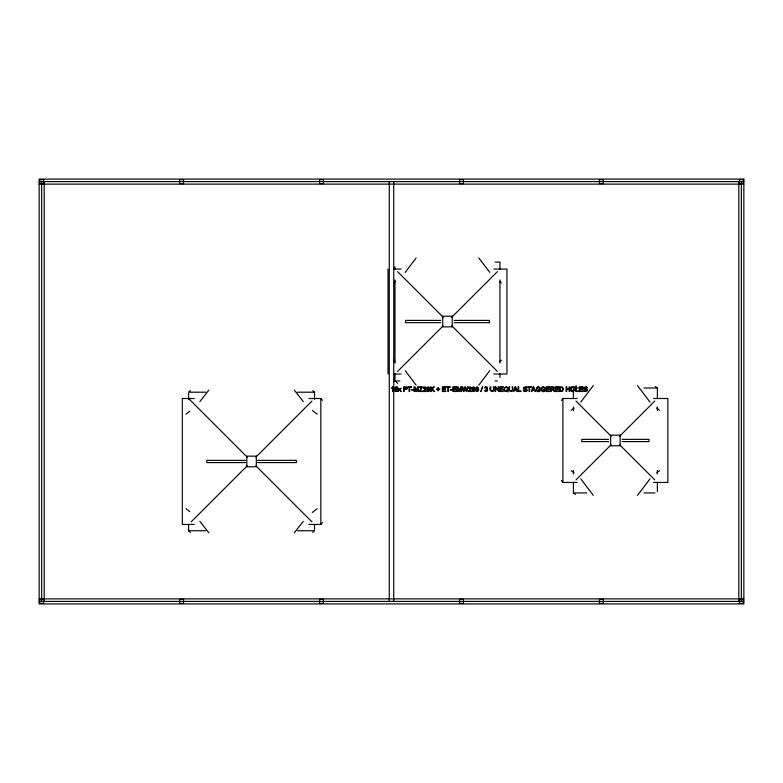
<?xml version="1.0" encoding="UTF-8"?>
<svg xmlns="http://www.w3.org/2000/svg" width="783" height="783" viewBox="0 0 783 783"><rect width="100%" height="100%" fill="white"/><g stroke="black" fill="none" stroke-linecap="round" stroke-linejoin="round"><path stroke-width="1.17" d="M395.435 388.711L395.679 387.458L397.539 387.458L397.539 386.919L395.229 386.919L394.779 389.308L395.464 389.19A0.998 0.998 0 0 1 396.159 388.926C398.547 389.171 395.914 392.674 395.268 390.228L394.671 390.286L394.955 391.03A1.351 1.351 0 0 0 395.591 391.49L397.382 391.011A1.644 1.644 0 0 0 397.735 390.228L397.118 388.652L395.435 388.711A1.507 1.507 0 0 1 396.599 388.446M523.484 388.055A1.057 1.057 0 0 0 523.856 388.867C528.633 389.454 524.962 392.273 523.308 390.003C523.279 392.694 528.496 391.529 526.567 389.268C523.161 389.474 524.336 385.784 526.274 388.202L526.802 387.771L526.029 386.939L523.69 387.399A1.174 1.174 0 0 0 523.524 388.358M583.736 388.055A1.057 1.057 0 0 0 584.098 388.867C588.63 389.445 585.381 392.283 583.55 390.003C583.521 392.694 588.738 391.529 586.81 389.268C583.404 389.474 584.578 385.784 586.526 388.202L587.044 387.771L586.281 386.939L583.932 387.399A1.174 1.174 0 0 0 583.775 388.358M536.923 387.986C535.034 390.198 539.693 392.567 539.683 389.68L538.322 389.68L538.322 389.131L540.29 389.131L540.29 390.854C534.251 394.906 535.993 382.672 540.221 388.153L538.322 387.301L536.923 387.986A1.37 1.37 0 0 1 537.588 387.428M541.973 387.986C540.084 390.198 544.743 392.567 544.733 389.68L543.373 389.68L543.373 389.131L545.34 389.131L545.34 390.854C539.301 394.906 541.043 382.672 545.271 388.153L543.373 387.301L541.973 387.986A1.37 1.37 0 0 1 542.639 387.428M561.45 400.446L562.918 398.498L577.188 398.498M405.202 272.386L416.135 257.95M478.814 385.119L489.747 370.682M580.78 402.09L593.299 385.608M637.489 495.345L650.007 478.863M199.841 401.62L208.836 390.13M294.3 532.802L303.295 521.312M308.942 524.434L320.834 524.434L322.449 522.633M191.189 521.85L247.252 465.777M255.884 457.155L311.947 401.082M397.578 371.426L443.168 325.836M451.771 317.232L497.371 271.642M575.985 479.881L611.112 444.764M619.676 436.19L654.803 401.062M190.396 390.58L188.595 392.195L205.714 392.195M312.74 532.352L314.541 530.737L297.423 530.737M185.972 414.236L189.809 411.241M312.368 512.444L317.164 508.696M571.189 410.282L574.096 408.07M656.683 472.883L659.589 470.671M393.516 282.908L395.435 281.449M499.515 361.619L501.433 360.16M574.389 387.272L576.337 385.804M485.636 386.91L486.84 386.998A1.174 1.174 0 0 1 487.457 387.732L487.496 388.045A0.979 0.979 0 0 1 487.134 388.808C488.396 389.405 487.192 392.802 485.147 391.216A1.37 1.37 0 0 1 484.736 390.551L485.254 390.198C485.998 392.831 488.523 388.848 485.812 389.298C487.672 388.231 486.223 386.577 484.746 388.035L484.912 387.526A1.282 1.282 0 0 1 485.636 386.91M39.15 181.597L743.85 181.597M39.15 184.122L743.85 184.122M495.062 262.06L499.946 262.06L499.946 269.195M393.947 269.058L401.082 269.058M493.858 269.058L506.944 269.058L506.944 374.01L493.858 374.01M440.78 320.413L405.496 320.413L405.496 322.655L440.78 322.655M454.169 320.413L489.453 320.413L489.453 322.655L454.169 322.655M393.947 374.01L401.082 374.01M394.994 373.873L394.994 381.008L399.878 381.008M495.062 381.008L497.508 381.008M586.8 388.006L573.41 388.006L573.41 398.704M643.988 388.006L657.368 388.006L657.368 398.704M297.423 392.195L314.541 392.195L314.541 399.34M194.194 398.498L182.302 398.498L182.302 524.434L194.194 524.434M308.942 398.498L320.834 398.498L322.449 400.299M653.59 398.498L667.87 398.498L667.87 482.455L653.59 482.455M608.675 439.361L581.808 439.361L581.808 441.592L608.675 441.592M622.113 439.361L648.98 439.361L648.98 441.592L622.113 441.592M245.519 460.345L206.79 460.345L206.79 462.587L245.519 462.587M257.617 460.345L296.346 460.345L296.346 462.587L257.617 462.587M561.45 480.508L562.918 482.455L577.188 482.455M573.41 482.25L573.41 492.947L586.8 492.947M643.988 492.947L654.94 492.947M188.595 524.786L188.595 530.737L205.714 530.737M39.15 598.878L743.85 598.878M39.15 601.403L743.85 601.403M655.42 386.538L657.368 388.006M573.41 492.947L575.368 494.416M499.515 281.449L501.433 282.908M393.516 360.16L395.435 361.619M656.683 408.07L659.589 410.282M571.189 470.671L574.096 472.883M312.368 410.488L317.164 414.236M185.972 508.696L189.809 511.69M394.994 381.008L397.764 383.396M312.74 390.58L314.541 392.195M188.595 530.737L190.396 532.352M575.985 401.062L611.112 436.19M619.676 444.764L654.803 479.881M397.578 271.642L443.168 317.232M451.771 325.836L497.371 371.426M188.595 398.498L247.252 457.155M255.884 465.777L311.947 521.85M294.3 390.13L303.295 401.62M199.841 521.312L208.836 532.802M637.489 385.608L650.007 402.09M580.78 478.863L593.299 495.345M478.814 257.95L489.747 272.386M405.202 370.682L416.135 385.119M741.335 181.597L741.335 601.403M738.809 181.597L738.809 601.403M657.368 407.033L657.368 410.605M657.368 470.348L657.368 473.921M657.368 482.25L657.368 491.763M573.41 407.033L573.41 410.605M573.41 470.348L573.41 473.921M562.918 398.498L562.918 482.455M499.946 279.903L499.946 363.165M499.946 373.873L499.946 377.435M394.994 266.817L394.994 269.195M394.994 279.903L394.994 363.165M393.741 181.597L393.741 601.403M389.259 181.597L389.259 601.403M388.006 269.058L388.006 374.01M320.834 398.498L320.834 524.434M314.541 524.786L314.541 529.543M188.595 393.389L188.595 399.34M44.191 181.597L44.191 601.403M41.665 181.597L41.665 601.403M526.029 386.939A1.312 1.312 0 0 1 526.802 387.771M571.208 387.428A2.036 2.036 0 0 1 572.344 386.812C578.02 386.489 572.98 395.346 570.65 389.836A3.161 3.161 0 0 1 570.738 388.202A2.104 2.104 0 0 1 571.541 387.135M586.281 386.939A1.312 1.312 0 0 1 587.054 387.771M526.959 389.836A1.272 1.272 0 0 1 526.793 390.883M587.201 389.836A1.272 1.272 0 0 1 587.044 390.883M426.813 388.466L427.234 391.099A1.223 1.223 0 0 0 427.968 391.549C432.138 391.637 428.438 383.464 426.813 388.466M472.09 388.466L472.511 391.099A1.223 1.223 0 0 0 473.245 391.549C477.415 391.637 473.705 383.464 472.09 388.466M475.702 388.466L476.123 391.099A1.223 1.223 0 0 0 476.857 391.549C481.026 391.637 477.317 383.464 475.702 388.466M571.247 388.76L571.336 389.993A1.576 1.576 0 0 0 571.913 390.786L573.949 390.56L574.203 388.192A1.468 1.468 0 0 0 573.254 387.36L571.933 387.556L571.247 388.76M493.995 389.543C493.662 393.878 487.907 390.208 490.334 386.851L490.951 386.851C488.974 392.146 495.394 392.371 493.378 386.851L493.995 386.851L493.995 389.543M512.748 389.543C512.425 393.878 506.67 390.208 509.097 386.851L509.713 386.851C507.727 392.146 514.157 392.371 512.131 386.851L512.748 386.851L512.748 389.543M562.801 389.141L562.155 390.766L560.207 390.952L560.207 387.399L562.292 387.693L562.801 389.141M563.437 389.151L562.566 391.187L559.591 391.5L559.591 386.851L562.39 387.047L563.437 389.151M504.477 388.74C503.557 390.609 507.394 391.999 506.2 390.218L507.315 390.384L507.433 388.192A1.478 1.478 0 0 0 506.474 387.36L505.143 387.565L504.477 388.74M429.221 389.21C427.312 395.444 427.322 382.956 429.221 389.21M474.498 389.21C472.589 395.444 472.599 382.956 474.498 389.21M478.1 389.21C476.201 395.444 476.201 382.956 478.1 389.21M508.255 389.171L507.56 391.001L508.167 391.862L507.169 391.294C500.327 392.909 506.435 382.075 508.255 389.171M407.111 388.202L407.091 388.485A1.39 1.39 0 0 1 406.739 389.2L404.185 389.611L404.185 391.5L403.568 391.5L403.568 386.851L406.338 386.978L407.111 388.202M553.659 388.123L553.18 388.818L551.203 388.906L551.203 387.37L553.111 387.419L553.659 388.123M423.251 387.869L423.789 388.241C426.745 385.784 424.455 390.345 423.094 391.5L426.167 391.5L426.167 390.952L423.887 390.952L426.04 388.671A1.39 1.39 0 0 0 426.138 387.859L425.306 386.929L423.867 387.027A1.223 1.223 0 0 0 423.339 387.605L423.251 387.869M468.528 387.869L469.056 388.241C472.022 385.784 469.731 390.345 468.361 391.5L471.435 391.5L471.435 390.952L469.154 390.952L471.317 388.671A1.39 1.39 0 0 0 471.405 387.859L470.583 386.929L469.144 387.027A1.223 1.223 0 0 0 468.616 387.605L468.528 387.869M406.475 388.211L405.888 389.004L404.185 389.063L404.185 387.399L405.946 387.438L406.475 388.211M554.295 388.123L554.217 388.574A1.145 1.145 0 0 1 553.796 389.112L552.994 389.386L554.677 391.5L551.907 389.435L551.203 389.435L551.203 391.5L550.586 391.5L550.586 386.851L553.591 386.978L554.295 388.123M466.746 389.836L466.521 390.854L465.494 386.851L464.75 386.851L463.653 390.854L462.753 386.851L462.117 386.851L463.35 391.5L463.986 391.5L465.102 387.419L466.228 391.5L466.825 391.5L468.097 386.851L467.48 386.851L466.746 389.836M482.612 386.773L480.801 391.578L482.612 386.773M515.361 387.34L514.607 389.591L516.183 389.591L515.361 387.34M533.409 387.34L532.646 389.591L534.221 389.591L533.409 387.34M416.497 390.091L416.253 390.834L414.931 386.851L414.001 386.851L414.001 391.5L414.599 391.5L414.599 387.546L415.939 391.5L416.497 391.5L417.848 387.614L417.848 391.5L418.435 391.5L418.435 386.851L417.613 386.851L416.497 390.091M459.611 390.091L459.367 390.834L458.045 386.851L457.115 386.851L457.115 391.5L457.712 391.5L457.712 387.546L459.053 391.5L459.611 391.5L460.962 387.614L460.962 391.5L461.549 391.5L461.549 386.851L460.727 386.851L459.611 390.091M514.421 390.091L513.912 391.5L513.266 391.5L515.048 386.851L515.713 386.851L517.612 391.5L516.907 391.5L516.369 390.091L514.421 390.091M532.469 390.091L531.96 391.5L531.305 391.5L533.086 386.851L533.752 386.851L535.65 391.5L534.955 391.5L534.407 390.091L532.469 390.091M392.841 386.831L391.5 388.554L392.645 387.869L392.645 391.5L393.213 391.5L392.841 386.831M399.633 390.169L398.058 391.5L399.291 389.748L398.156 388.133L399.614 389.298L401.121 388.133L399.956 389.719L401.209 391.5L399.633 390.169M421.44 387.957L419.062 391.5L422.732 391.5L422.732 390.952L419.766 390.952L422.654 386.851L419.326 386.851L419.326 387.399L421.92 387.399L421.44 387.957M433.518 386.851L431.208 389.161L431.208 386.851L430.591 386.851L430.591 391.5L431.208 391.5L431.208 389.885L431.971 389.151L433.625 391.5L434.438 391.5L432.402 388.74L434.35 386.851L433.518 386.851M743.85 179.082L39.15 179.082L39.15 603.918L743.85 603.918L743.85 179.082M43.633 179.64L39.708 179.64L39.708 183.565L43.633 183.565L43.633 179.64M183.565 179.64L179.64 179.64L179.64 183.565L183.565 183.565L183.565 179.64M323.496 179.64L319.572 179.64L319.572 183.565L323.496 183.565L323.496 179.64M463.428 179.64L459.504 179.64L459.504 183.565L463.428 183.565L463.428 179.64M603.36 179.64L599.435 179.64L599.435 183.565L603.36 183.565L603.36 179.64M743.292 179.64L739.367 179.64L739.367 183.565L743.292 183.565L743.292 179.64M452.231 316.215L442.718 316.215L442.718 326.854L452.231 326.854L452.231 316.215M411.232 386.851L407.542 386.851L407.542 387.399L409.078 387.399L409.078 391.5L409.695 391.5L409.695 387.399L411.232 387.399L411.232 386.851M445.723 386.851L442.356 386.851L442.356 391.5L445.83 391.5L445.83 390.952L442.972 390.952L442.972 389.366L445.547 389.366L445.547 388.828L442.972 388.828L442.972 387.399L445.723 387.399L445.723 386.851M450.01 386.851L446.33 386.851L446.33 387.399L447.856 387.399L447.856 391.5L448.473 391.5L448.473 387.399L450.01 387.399L450.01 386.851M456.176 386.851L452.819 386.851L452.819 391.5L456.283 391.5L456.283 390.952L453.435 390.952L453.435 389.366L456 389.366L456 388.828L453.435 388.828L453.435 387.399L456.176 387.399L456.176 386.851M495.639 386.851L495.013 386.851L495.013 391.5L495.6 391.5L495.6 387.849L498.673 391.5L498.673 386.851L498.086 386.851L498.086 390.502L495.639 386.851M503.077 386.851L499.72 386.851L499.72 391.5L503.185 391.5L503.185 390.952L500.337 390.952L500.337 389.366L502.901 389.366L502.901 388.828L500.337 388.828L500.337 387.399L503.077 387.399L503.077 386.851M518.689 386.851L518.082 386.851L518.082 391.5L520.979 391.5L520.979 390.952L518.689 390.952L518.689 386.851M531.187 386.851L527.497 386.851L527.497 387.399L529.034 387.399L529.034 391.5L529.641 391.5L529.641 387.399L531.187 387.399L531.187 386.851M549.617 386.851L546.26 386.851L546.26 391.5L549.725 391.5L549.725 390.952L546.867 390.952L546.867 389.366L549.441 389.366L549.441 388.828L546.867 388.828L546.867 387.399L549.617 387.399L549.617 386.851M558.631 386.851L555.274 386.851L555.274 391.5L558.739 391.5L558.739 390.952L555.891 390.952L555.891 389.366L558.465 389.366L558.465 388.828L555.891 388.828L555.891 387.399L558.631 387.399L558.631 386.851M566.716 386.851L566.099 386.851L566.099 391.5L566.716 391.5L566.716 389.308L569.133 389.308L569.133 391.5L569.75 391.5L569.75 386.851L569.133 386.851L569.133 388.76L566.716 388.76L566.716 386.851M576.415 386.851L575.799 386.851L575.799 391.5L578.706 391.5L578.706 390.952L576.415 390.952L576.415 386.851M582.806 386.851L579.449 386.851L579.449 391.5L582.914 391.5L582.914 390.952L580.056 390.952L580.056 389.366L582.63 389.366L582.63 388.828L580.056 388.828L580.056 387.399L582.806 387.399L582.806 386.851M438.411 387.673L437.873 387.673L437.873 388.945L436.611 388.945L436.611 389.474L437.873 389.474L437.873 390.746L438.411 390.746L438.411 389.474L439.684 389.474L439.684 388.945L438.411 388.945L438.411 387.673M413.316 389.533L411.564 389.533L411.564 390.1L413.316 390.1L413.316 389.533M452.104 389.533L450.352 389.533L450.352 390.1L452.104 390.1L452.104 389.533M620.146 435.162L610.632 435.162L610.632 445.791L620.146 445.791L620.146 435.162M256.325 456.146L246.811 456.146L246.811 466.785L256.325 466.785L256.325 456.146M43.633 599.435L39.708 599.435L39.708 603.36L43.633 603.36L43.633 599.435M183.565 599.435L179.64 599.435L179.64 603.36L183.565 603.36L183.565 599.435M323.496 599.435L319.572 599.435L319.572 603.36L323.496 603.36L323.496 599.435M463.428 599.435L459.504 599.435L459.504 603.36L463.428 603.36L463.428 599.435M603.36 599.435L599.435 599.435L599.435 603.36L603.36 603.36L603.36 599.435M743.292 599.435L739.367 599.435L739.367 603.36L743.292 603.36L743.292 599.435"/></g></svg>
